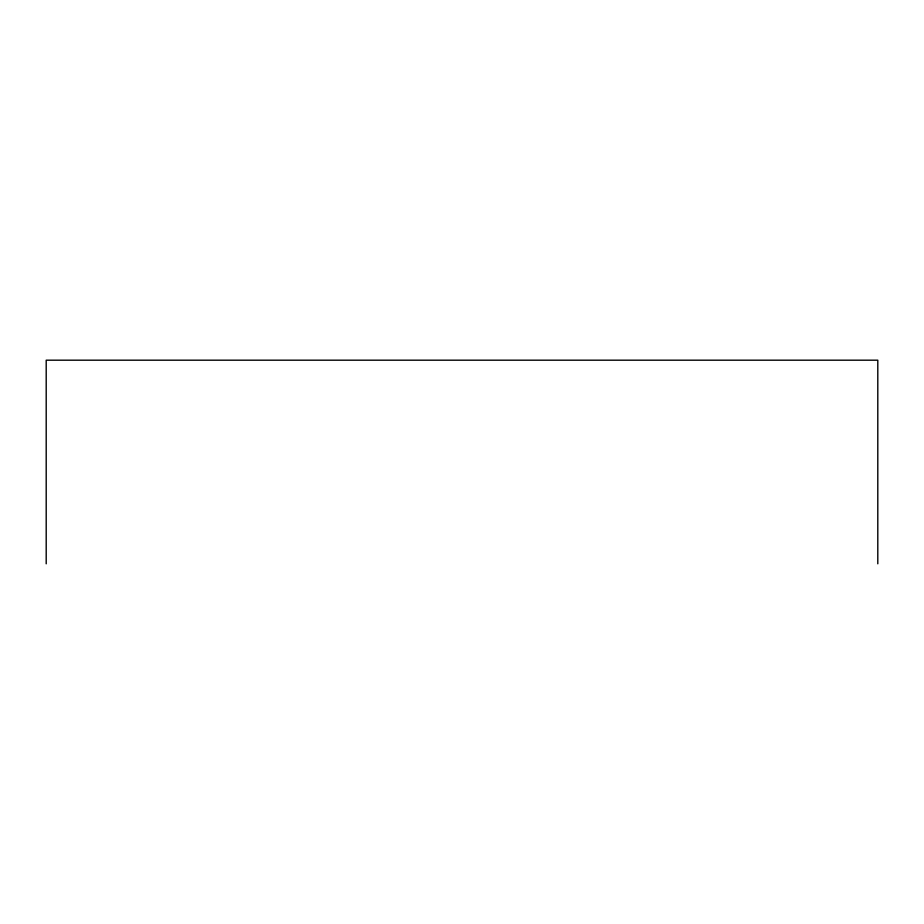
<?xml version="1.0" encoding="UTF-8"?>
<svg xmlns="http://www.w3.org/2000/svg" width="924" height="924" viewBox="0 0 924 924"><rect width="100%" height="100%" fill="white"/><g stroke="black" fill="none" stroke-linecap="round" stroke-linejoin="round"><path stroke-width="1.39" d="M877.8 563.813L877.8 360.187L46.2 360.187L46.2 563.813"/></g></svg>
